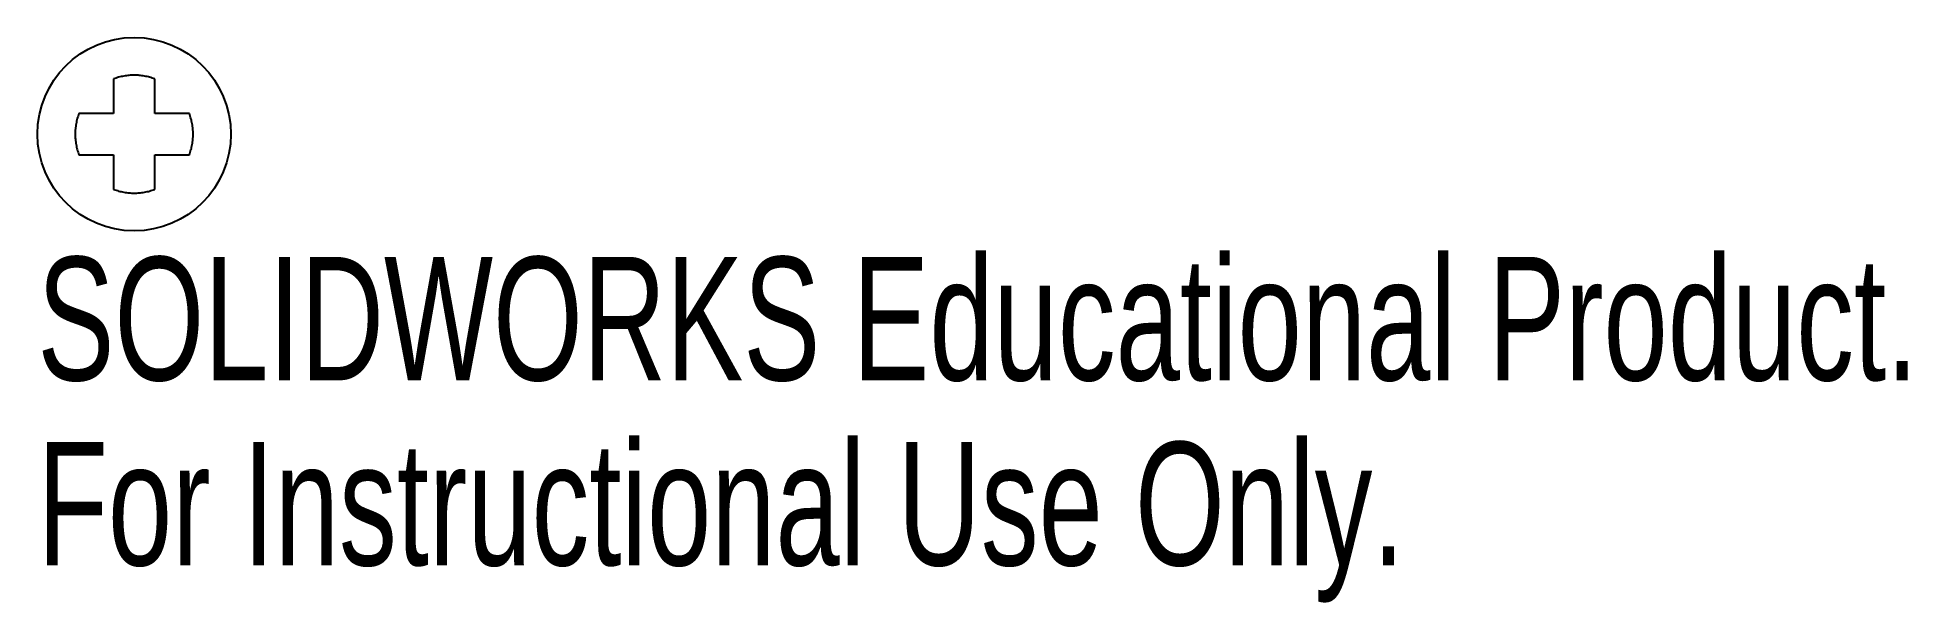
# Model space of a CAD drawing. Header units: millimetres. Extents: x -3.8 to 69.5, y -18.4 to 3.8.
import ezdxf

# ---------------------------------------------------------------- set-up
doc = ezdxf.new("R2010")
doc.units = ezdxf.units.MM
doc.styles.add('SLDTEXTSTYLE0', font='TXT', dxfattribs={"width": 0.7})

msp = doc.modelspace()

# ---------------------------------------------------------------- linework, layer by layer
at = {"color": 7, "linetype": 'Continuous', "lineweight": 25}
for p, q in [((-0.81, 2.163), (-0.81, 0.81)), ((0.81, 0.81), (0.81, 2.163)), ((-0.81, 0.81), (-2.163, 0.81)), ((2.163, 0.81), (0.81, 0.81)), ((-2.163, -0.81), (-0.81, -0.81)), ((-0.81, -0.81), (-0.81, -2.163)), ((0.81, -0.81), (2.163, -0.81)), ((0.81, -2.163), (0.81, -0.81))]:
    msp.add_line(p, q, dxfattribs=at)
msp.add_circle((0, 0), 3.79, dxfattribs=at)
for points in [[(0.81, 2.163), (0, 2.457), (-0.81, 2.163)], [(-2.163, 0.81), (-2.457, 0), (-2.163, -0.81)], [(2.163, -0.81), (2.457, 0), (2.163, 0.81)], [(-0.81, -2.163), (0, -2.457), (0.81, -2.163)]]:
    msp.add_open_spline(points, degree=2, dxfattribs=at)

# ---------------------------------------------------------------- texts
at = {"color": 7, "linetype": 'Continuous', "char_height": 4.83362, "attachment_point": 1, "style": 'SLDTEXTSTYLE0'}
for s, insert in [('SOLIDWORKS Educational Product.', (-3.79, -4.81)), ('For Instructional Use Only.', (-3.79, -12.06))]:
    msp.add_mtext(s, dxfattribs=dict(at, insert=insert))

doc.saveas('drawing.dxf')
